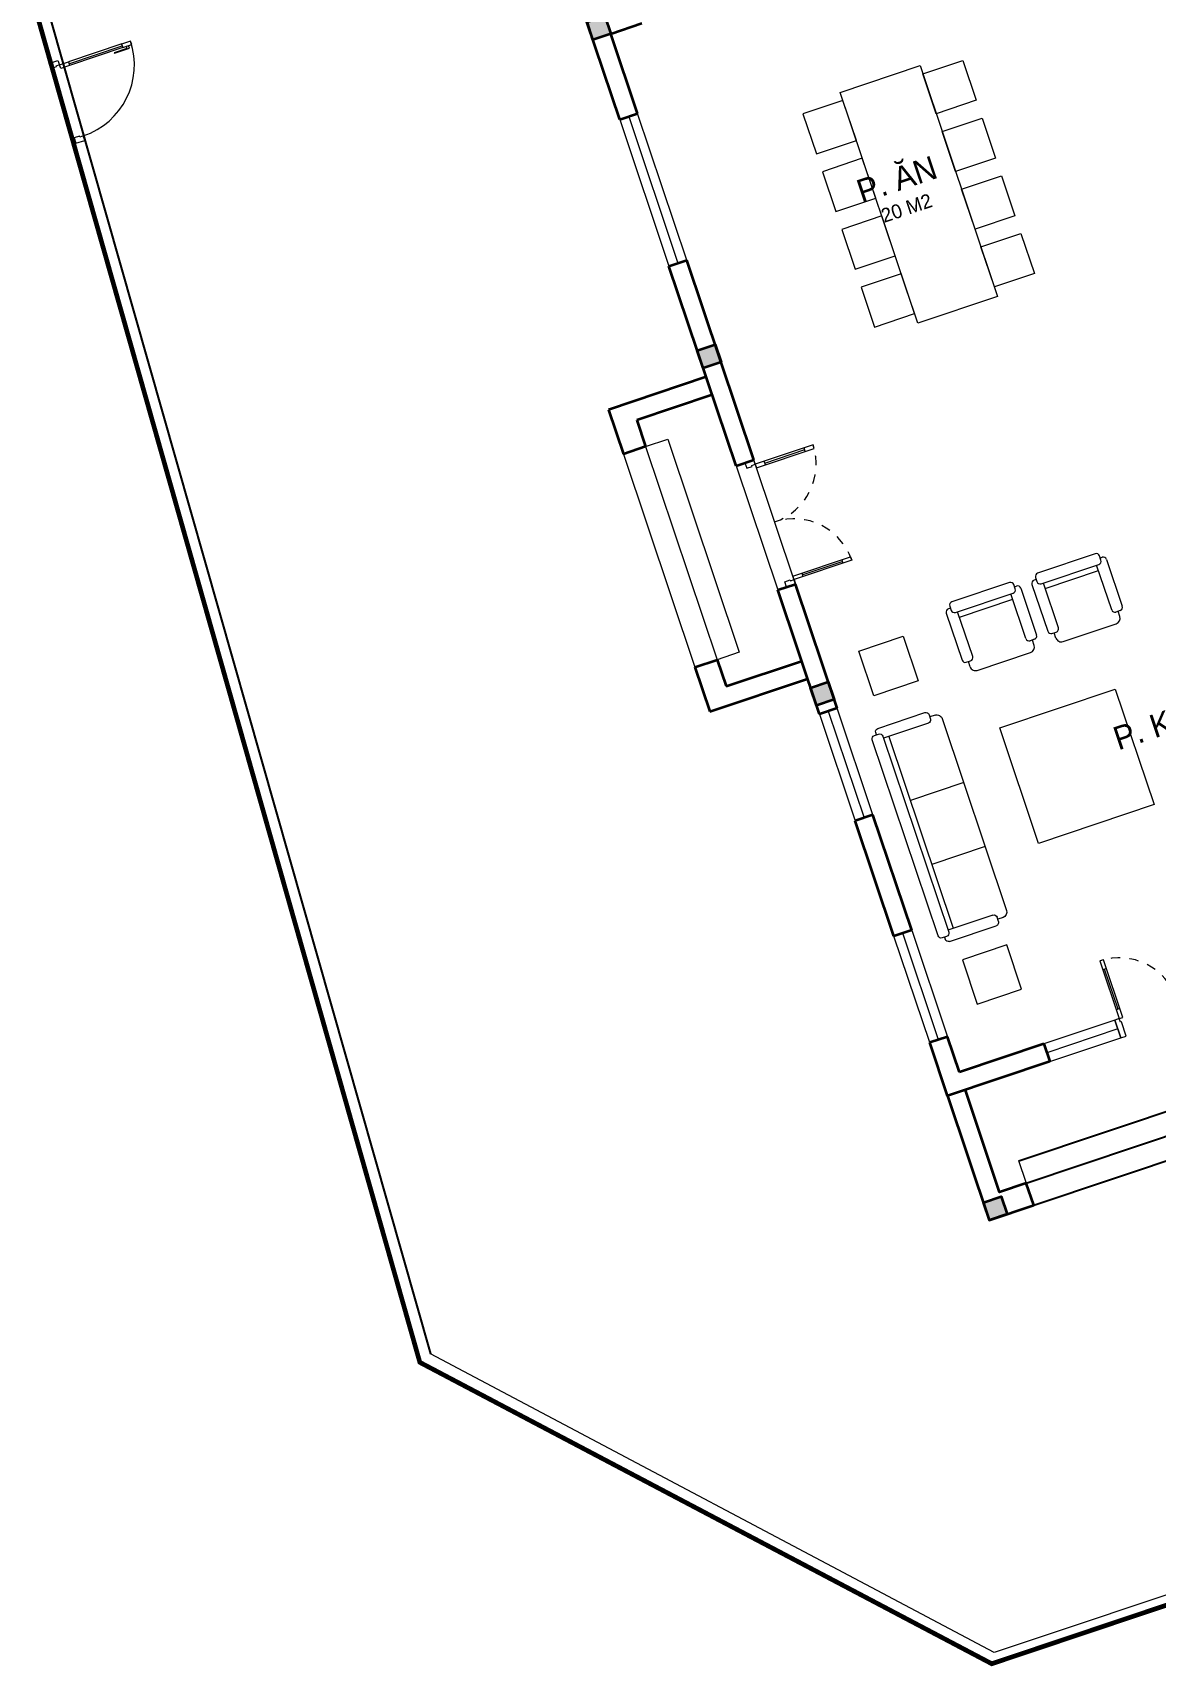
# Model space of a CAD drawing. Header units: metres. Extents: x 568336 to 569219, y 2065964 to 2066430.
# Drawn here: x 568505.3 to 568517.28, y 2066100.41 to 2066117.86 of the extents above; entities that cross this region are included whole.
import ezdxf

# ---------------------------------------------------------------- set-up
doc = ezdxf.new("R2010")
doc.units = ezdxf.units.M
for name, pattern in [('$AUDIT_BAD_LTYPE2', [0]), ('CENTER', [2, 1.25, -0.25, 0.25, -0.25]), ('HIDDEN', [0.375, 0.25, -0.125])]:
    doc.linetypes.add(name, pattern=pattern)
doc.layers.get('0').update_dxf_attribs({"linetype": 'CONTINUOUS'})
for name, color, linetype, lineweight in [('-CONCRETE', 1, 'CONTINUOUS', 35), ('-DOOR', 137, 'CONTINUOUS', 9), ('-FURNITURE', 46, 'CONTINUOUS', 9), ('-LINE1', 7, 'CONTINUOUS', 18), ('-RANH GIOI KHU DAT', 12, 'CENTER', 18), ('-TEXT', 7, 'CONTINUOUS', 15), ('-WALL', 4, 'CONTINUOUS', 35), ('TEXT25', 2, 'CONTINUOUS', 13)]:
    doc.layers.add(name, color=color, linetype=linetype, lineweight=lineweight)
doc.layers.add('LoLK', color=6, linetype='CONTINUOUS')
doc.layers.add('SOLO', color=7, linetype='CONTINUOUS')
doc.styles.add('T1', font='', dxfattribs={"height": 200})
doc.styles.get('T1').set_extended_font_data('VNgeometric Light')

# ---------------------------------------------------------------- blocks, each defined once
blk = doc.blocks.new('*U221')
for p, q in [((-1310, 550), (-1350, 550)), ((-1330, 100), (-1330, 550)), ((-90, 550), (-50, 550)), ((-70, 100), (-70, 550)), ((-1310, 100), (-1350, 100)), ((-90, 100), (-50, 100))]:
    blk.add_line(p, q)
for points in [[(-1350, 0), (-1310, 0), (-1310, 650), (-1350, 650)], [(-50, 0), (-90, 0), (-90, 650), (-50, 650)], [(-1400, -200), (-1340, -200), (-1340, -40), (-1350, -40), (-1350, 0), (-1400, 0)], [(0, -200), (-60, -200), (-60, -40), (-50, -40), (-50, 0), (0, 0)]]:
    blk.add_lwpolyline(points, close=True)
at = {"linetype": 'HIDDEN', "ltscale": 0.1}
for centre, start, end in [((-1350, 0), 0, 90), ((-50, 0), 90, 180)]:
    blk.add_arc(centre, 650, start, end, dxfattribs=at)
blk = doc.blocks.new('A$Cf08be9d0')
at = {"layer": '-FURNITURE'}
for p, q in [((60, 720), (60, 660)), ((2280, 780), (120, 780)), ((840, 780), (840, 180)), ((1560, 780), (1560, 180)), ((2340, 720), (2340, 660)), ((0, 96), (0, 624)), ((36, 660), (84, 660)), ((120, 624), (120, 120)), ((2280, 624), (2280, 120)), ((2364, 660), (2316, 660)), ((2400, 96), (2400, 624)), ((2280, 180), (120, 180)), ((60, 60), (36, 60)), ((60, 84), (60, 36)), ((2304, 120), (96, 120)), ((96, 0), (2304, 0)), ((2340, 36), (2340, 84)), ((2340, 60), (2364, 60))]:
    blk.add_line(p, q, dxfattribs=at)
for centre, radius, start, end in [((120, 720), 60, 90, 180), ((2280, 720), 60, 0, 90), ((36, 624), 36, 90, 180), ((84, 624), 36, 0, 90), ((2316, 624), 36, 90, 180), ((2364, 624), 36, 0, 90), ((36, 96), 36, 180, 270), ((96, 84), 36, 90, 180), ((96, 36), 36, 180, 270), ((2304, 84), 36, 0, 90), ((2304, 36), 36, 270, 0), ((2364, 96), 36, 270, 0)]:
    blk.add_arc(centre, radius, start, end, dxfattribs=at)
blk = doc.blocks.new('A$Ce56c61a3')
at = {"layer": '-FURNITURE'}
for p, q in [((0, 744), (0, 96)), ((84, 780), (36, 780)), ((60, 780), (60, 804)), ((96, 840), (624, 840)), ((120, 96), (120, 744)), ((624, 720), (120, 720)), ((180, 120), (180, 720)), ((660, 804), (660, 756)), ((720, 780), (660, 780)), ((780, 120), (780, 720)), ((36, 60), (84, 60)), ((60, 60), (60, 36)), ((96, 0), (624, 0)), ((624, 120), (120, 120)), ((660, 36), (660, 84)), ((720, 60), (660, 60))]:
    blk.add_line(p, q, dxfattribs=at)
for centre, radius, start, end in [((36, 744), 36, 90, 180), ((96, 804), 36, 90, 180), ((84, 744), 36, 0, 90), ((624, 804), 36, 0, 90), ((624, 756), 36, 270, 0), ((720, 720), 60, 0, 90), ((36, 96), 36, 180, 270), ((96, 36), 36, 180, 270), ((84, 96), 36, 270, 0), ((624, 84), 36, 0, 90), ((624, 36), 36, 270, 0), ((720, 120), 60, 270, 0)]:
    blk.add_arc(centre, radius, start, end, dxfattribs=at)
blk = doc.blocks.new('A$C5C575821')
at = {"layer": '-CONCRETE'}
h = blk.add_hatch(color=256, dxfattribs=at)
h.dxf.hatch_style = 1
h.paths.add_polyline_path([(0, 200), (0, 0), (200, 0), (200, 200)])
blk.add_lwpolyline([(0, 0), (200, 0), (200, 200), (0, 200)], close=True, dxfattribs=at)
blk = doc.blocks.new('LUOI M2')
at = {"layer": '-WALL'}
for p in [(-200, 13100), (4500, 13100), (9800, 13100), (-200, 9400), (4500, 9400), (9800, 9400), (-200, 5600), (4500, 5600), (9800, 5600), (-200, -200), (4500, -200), (9800, -200)]:
    blk.add_blockref('A$C5C575821', p, dxfattribs=at)
blk = doc.blocks.new('*U222')
at = {"linetype": '$AUDIT_BAD_LTYPE2'}
for p, q in [((70, 100), (70, 700)), ((90, 700), (90, 100))]:
    blk.add_line(p, q, dxfattribs=at)
for points in [[(50, 700), (90, 700), (90, 800), (50, 800), (50, 700)], [(50, 703), (50, 100)], [(50, 100), (90, 100), (90, 0), (50, 0), (50, 100)]]:
    blk.add_lwpolyline(points)
for points in [[(118, 595), (118, 764), (90, 764), (90, 736), (113, 736), (113, 595)], [(0, 0), (50, 0), (50, -40), (60, -40), (60, -100), (0, -100)], [(900, 0), (850, 0), (850, -40), (840, -40), (840, -100), (900, -100)]]:
    blk.add_lwpolyline(points, close=True)
at = {"linetype": '$AUDIT_BAD_LTYPE2', "ltscale": 0.3}
blk.add_arc((50, 0), 800, 0, 90, dxfattribs=at)
blk = doc.blocks.new('A$C8aa8c7e6')
at = {"layer": '-FURNITURE'}
for points in [[(542, 1350), (92, 1350), (92, 1800), (542, 1800), (542, 1350)], [(1192, 1350), (742, 1350), (742, 1800), (1192, 1800), (1192, 1350)], [(1842, 1350), (1392, 1350), (1392, 1800), (1842, 1800), (1842, 1350)], [(2492, 1350), (2042, 1350), (2042, 1800), (2492, 1800), (2492, 1350)], [(2600, 1350), (0, 1350), (0, 450), (2600, 450), (2600, 1350)], [(542, 450), (92, 450), (92, 0), (542, 0), (542, 450)], [(1192, 450), (742, 450), (742, 0), (1192, 0), (1192, 450)], [(1842, 450), (1392, 450), (1392, 0), (1842, 0), (1842, 450)], [(2492, 450), (2042, 450), (2042, 0), (2492, 0), (2492, 450)]]:
    blk.add_lwpolyline(points, dxfattribs=at)
blk = doc.blocks.new('*U223')
for p, q in [((-1310, 550), (-1350, 550)), ((-1330, 100), (-1330, 550)), ((-90, 550), (-50, 550)), ((-70, 100), (-70, 550)), ((-1310, 100), (-1350, 100)), ((-90, 100), (-50, 100))]:
    blk.add_line(p, q)
for points in [[(-1350, 0), (-1310, 0), (-1310, 650), (-1350, 650)], [(-50, 0), (-90, 0), (-90, 650), (-50, 650)], [(-1400, -100), (-1340, -100), (-1340, -40), (-1350, -40), (-1350, 0), (-1400, 0)], [(0, -100), (-60, -100), (-60, -40), (-50, -40), (-50, 0), (0, 0)]]:
    blk.add_lwpolyline(points, close=True)
at = {"linetype": 'HIDDEN', "ltscale": 0.1}
for centre, start, end in [((-1350, 0), 0, 90), ((-50, 0), 90, 180)]:
    blk.add_arc(centre, 650, start, end, dxfattribs=at)
blk = doc.blocks.new('BT2-T1.3')
at = {"layer": '-DOOR'}
for points in [[(568512.093, 2066115.363), (568512.283, 2066115.427), (568511.758, 2066116.991), (568511.568, 2066116.928)], [(568512.998, 2066113.294), (568512.809, 2066113.23), (568513.254, 2066111.903), (568513.444, 2066111.966)], [(568514.081, 2066109.438), (568514.271, 2066109.501), (568513.889, 2066110.639), (568513.7, 2066110.575)], [(568514.495, 2066108.205), (568514.685, 2066108.269), (568515.066, 2066107.131), (568514.877, 2066107.068)], [(568516.853, 2066107.309), (568516.094, 2066107.054), (568516.158, 2066106.865), (568516.916, 2066107.119)]]:
    blk.add_lwpolyline(points, close=True, dxfattribs=at)
for points in [[(568511.663, 2066116.959), (568512.188, 2066115.395)], [(568512.998, 2066113.294), (568512.809, 2066113.23)], [(568513.444, 2066111.966), (568513.254, 2066111.903)], [(568513.794, 2066110.607), (568514.176, 2066109.47)], [(568514.971, 2066107.099), (568514.59, 2066108.237)], [(568516.885, 2066107.214), (568516.126, 2066106.959)]]:
    blk.add_lwpolyline(points, dxfattribs=at)
at = {"layer": '-FURNITURE'}
for points in [[(568514.279, 2066110.774), (568514.119, 2066111.248), (568514.593, 2066111.408), (568514.753, 2066110.933)], [(568517.271, 2066109.61), (568516.038, 2066109.196), (568515.625, 2066110.429), (568516.857, 2066110.842)], [(568515.225, 2066107.954), (568515.384, 2066107.48), (568515.858, 2066107.639), (568515.699, 2066108.113)]]:
    blk.add_lwpolyline(points, close=True, dxfattribs=at)
at = {"layer": '-LINE1'}
for p, q in [((568511.607, 2066113.354), (568512.37, 2066111.079)), ((568511.844, 2066113.434), (568512.607, 2066111.158))]:
    blk.add_line(p, q, dxfattribs=at)
for points in [[(568511.844, 2066113.434), (568512.081, 2066113.513), (568512.844, 2066111.238), (568512.607, 2066111.158)], [(568515.987, 2066105.331), (568515.828, 2066105.805)], [(568518.05, 2066101.382), (568515.564, 2066100.554), (568509.549, 2066103.746)]]:
    blk.add_lwpolyline(points, dxfattribs=at)
at = {"layer": '-RANH GIOI KHU DAT', "linetype": 'HIDDEN', "ltscale": 10, "const_width": 0.05}
blk.add_lwpolyline([(568522.148, 2066123.748), (568505.331, 2066118.104), (568509.434, 2066103.653), (568515.539, 2066100.434), (568528.511, 2066104.787), (568522.148, 2066123.748)], dxfattribs=at)
at = {"layer": '-WALL'}
for p, q in [((568511.568, 2066116.928), (568511.218, 2066117.97)), ((568511.471, 2066117.844), (568511.803, 2066117.956)), ((568511.758, 2066116.991), (568511.471, 2066117.844)), ((568511.568, 2066116.928), (568511.758, 2066116.991)), ((568512.998, 2066113.294), (568512.283, 2066115.427)), ((568512.809, 2066113.23), (568512.093, 2066115.363)), ((568512.491, 2066114.178), (568511.448, 2066113.828)), ((568512.554, 2066113.988), (568511.749, 2066113.718)), ((568511.448, 2066113.828), (568511.607, 2066113.354)), ((568511.749, 2066113.718), (568511.844, 2066113.434)), ((568511.844, 2066113.434), (568511.607, 2066113.354)), ((568512.809, 2066113.23), (568512.998, 2066113.294)), ((568513.254, 2066111.903), (568513.444, 2066111.966)), ((568513.7, 2066110.575), (568513.254, 2066111.903)), ((568513.889, 2066110.639), (568513.444, 2066111.966)), ((568512.37, 2066111.079), (568512.607, 2066111.158)), ((568512.37, 2066111.079), (568512.529, 2066110.605)), ((568512.607, 2066111.158), (568512.703, 2066110.874)), ((568512.703, 2066110.874), (568513.509, 2066111.144)), ((568512.529, 2066110.605), (568513.572, 2066110.955)), ((568514.685, 2066108.269), (568514.271, 2066109.501)), ((568514.495, 2066108.205), (568514.081, 2066109.438)), ((568515.068, 2066106.499), (568514.877, 2066107.068)), ((568515.194, 2066106.752), (568515.066, 2066107.131)), ((568516.094, 2066107.054), (568515.194, 2066106.752)), ((568516.094, 2066107.054), (568516.158, 2066106.865)), ((568516.158, 2066106.865), (568515.068, 2066106.499))]:
    blk.add_line(p, q, dxfattribs=at)
for points in [[(568512.093, 2066115.363), (568512.283, 2066115.427)], [(568513.889, 2066110.639), (568513.7, 2066110.575)], [(568514.271, 2066109.501), (568514.081, 2066109.438)], [(568514.685, 2066108.269), (568514.495, 2066108.205)], [(568515.066, 2066107.131), (568514.877, 2066107.068)], [(568515.068, 2066106.499), (568515.513, 2066105.171), (568515.987, 2066105.331), (568515.907, 2066105.568), (568515.623, 2066105.472), (568515.257, 2066106.562)]]:
    blk.add_lwpolyline(points, dxfattribs=at)
at = {"layer": 'SOLO'}
for p, q in [((568505.479, 2066118.036), (568509.549, 2066103.746)), ((568515.828, 2066105.805), (568519.905, 2066107.173)), ((568515.907, 2066105.568), (568519.984, 2066106.936)), ((568515.987, 2066105.331), (568520.064, 2066106.699))]:
    blk.add_line(p, q, dxfattribs=at)
at = {"layer": '-CONCRETE', "xscale": -0.0009999999999999998, "yscale": 0.0009999999999999998, "zscale": 0.0009999999999999998, "rotation": 18.5496635360211}
blk.add_blockref('LUOI M2', (568524.93, 2066108.542), dxfattribs=at)
at = {"layer": '-DOOR', "xscale": 0.0009999999999999998, "yscale": 0.0009999999999999998, "zscale": 0.0009999999999999998}
for name, p, rotation in [('*U222', (568505.571, 2066117.559), 288.5496635360211), ('*U223', (568513.444, 2066111.966), 288.5496635360211), ('*U221', (568518.18, 2066107.754), 18.5496635360211)]:
    blk.add_blockref(name, p, dxfattribs=dict(at, rotation=rotation))
at = {"layer": '-FURNITURE', "yscale": 0.0009999999999999998, "zscale": 0.0009999999999999998}
for name, p, xscale, rotation in [('A$C8aa8c7e6', (568515.201, 2066117.647), -0.0009999999999999998, 108.5496635360211), ('A$Ce56c61a3', (568515.938, 2066112.053), 0.0009999999999999998, 288.5496635360211), ('A$Ce56c61a3', (568515.023, 2066111.746), 0.0009999999999999998, 288.5496635360211), ('A$Cf08be9d0', (568514.996, 2066108.119), -0.0009999999999999998, 288.5496635360211)]:
    blk.add_blockref(name, p, dxfattribs=dict(at, xscale=xscale, rotation=rotation))
at = {"layer": '-TEXT', "color": 2}
for s, p in [('P. ĂN', (568514.151, 2066116.032)), ('P. KHÁCH', (568516.89, 2066110.188))]:
    blk.add_text(s, height=0.25, rotation=18.5497, dxfattribs=at).set_placement(p)
at = {"layer": 'TEXT25', "style": 'T1'}
blk.add_text('20 M2', height=0.15, rotation=18.5497, dxfattribs=at).set_placement((568514.389, 2066115.823))

msp = doc.modelspace()

# ---------------------------------------------------------------- block references
at = {"layer": 'LoLK'}
msp.add_blockref('BT2-T1.3', (0, 0), dxfattribs=at)

doc.saveas('drawing.dxf')
